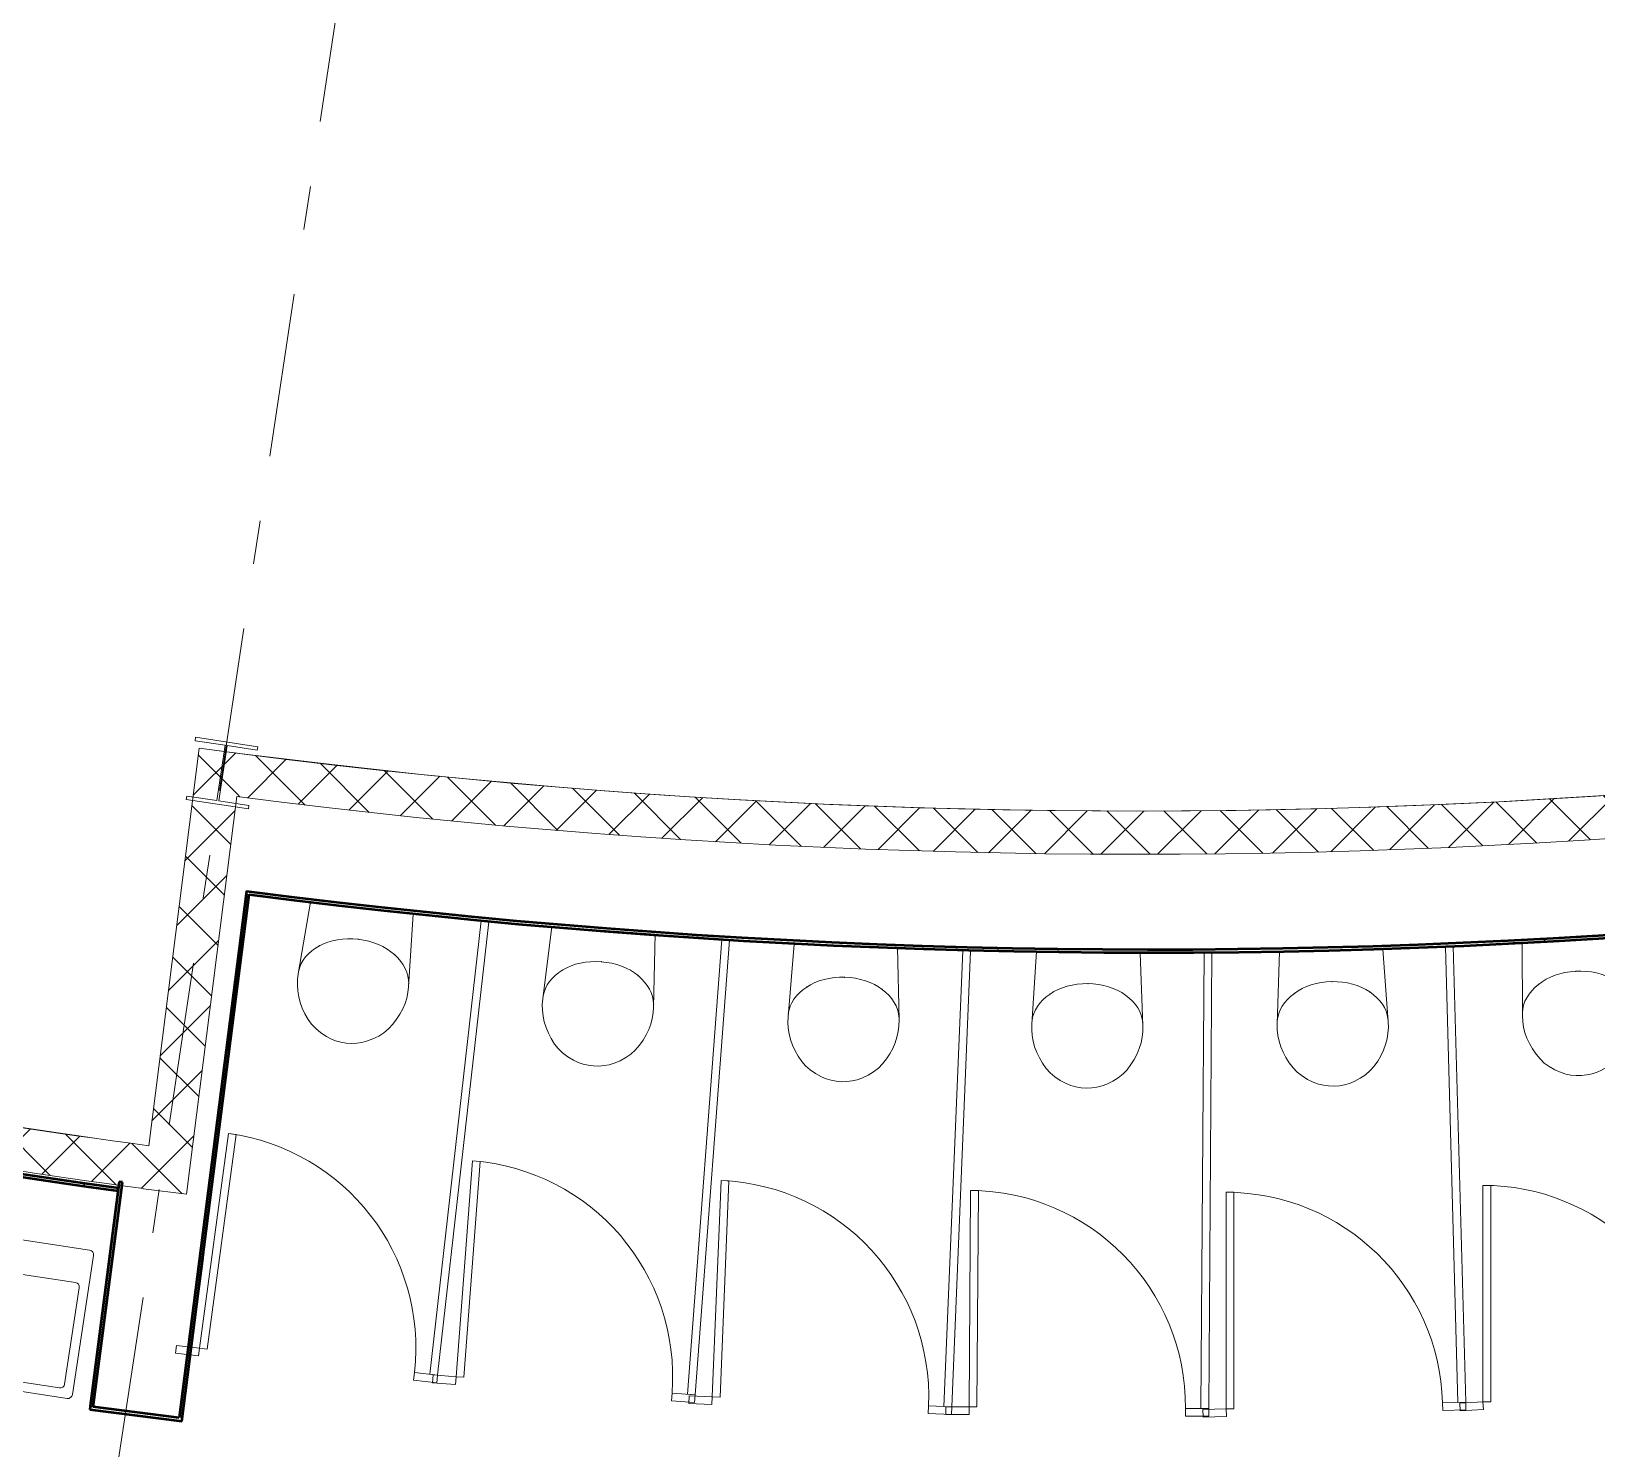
# Model space of a CAD drawing. Header units: millimetres. Extents: x -89663 to 74273, y -103666 to 18539.
# Drawn here: x -30380 to -25318, y -68555 to -63971 of the extents above; entities that cross this region are included whole.
import ezdxf
from ezdxf.enums import TextEntityAlignment as Align

# ---------------------------------------------------------------- set-up
doc = ezdxf.new("R2010")
doc.units = ezdxf.units.MM
doc.header["$MEASUREMENT"] = 0
doc.linetypes.add('Double Dashed', pattern=[1093.611073, 529.166651, -211.666656, 141.111112, -211.666656])
doc.linetypes.add('Hidden Line', pattern=[55, 45, -10])
for name, color, linetype in [('A-25-M_Wall_Ext', 7, 'Continuous'), ('A-25-M_Wall_Int', 7, 'Continuous'), ('COLUMN.IFC Import', 7, 'Continuous'), ('New_A-05-M_Gross_Int_Plant', 7, 'Continuous'), ('New_A-05-M_Gross_Int_WC_s', 7, 'Continuous'), ('New_A-15-MG_Structural_Grid_Phase_2', 7, 'Continuous'), ('New_A-25-M_Wall_Ext', 7, 'Continuous'), ('New_A-25-M_Wall_Int', 7, 'Continuous'), ('New_A-35-M_FFE_Sanitary', 7, 'Continuous')]:
    doc.layers.add(name, color=color, linetype=linetype)
for name, color, linetype, lineweight in [('A-25-M_Wall_Ext_Pen_No__87', 8, 'Continuous', 20), ('A-25-M_Wall_Int_Pen_No__1', 7, 'Continuous', 13), ('COLUMN.IFC Import_Pen_No__2', 8, 'Continuous', 15), ('New_A-25-M_Wall_Ext_Pen_No__87', 8, 'Continuous', 20), ('New_A-25-M_Wall_Int_Pen_No__1', 7, 'Continuous', 13), ('New_ArchiCAD Zone Stamps_Pen_No__6', 7, 'Continuous', 35), ('New_ArchiCAD Zone Stamps_Pen_No__9', 7, 'Continuous', 13)]:
    doc.layers.add(name, color=color, linetype=linetype, lineweight=lineweight)
for name, color, linetype, lineweight, true_color in [('A-25-M_Wall_Int_Pen_No__107', 7, 'Continuous', 15, 0xa6a6a6), ('New_A-05-M_Gross_Int_Plant_Pen_No__74', 7, 'Continuous', 20, 0x606060), ('New_A-05-M_Gross_Int_WC_s_Pen_No__74', 7, 'Continuous', 20, 0x606060), ('New_A-15-MG_Structural_Grid_Phase_2_Pen_No__222', 7, 'Continuous', 13, 0x65af33), ('New_A-25-M_Wall_Int_Pen_No__107', 7, 'Continuous', 15, 0xa6a6a6), ('New_A-35-M_FFE_Sanitary_Pen_No__211', 7, 'Continuous', 13, 0xebf6ff), ('New_A-35-M_FFE_Sanitary_Pen_No__27', 7, 'Continuous', 50, 0x2a2a2a), ('New_A-35-M_FFE_Sanitary_Pen_No__64', 7, 'Continuous', 20, 0x606060), ('New_A-35-M_FFE_Sanitary_Pen_No__75', 7, 'Continuous', 20, 0x606060)]:
    doc.layers.add(name, color=color, linetype=linetype, lineweight=lineweight, true_color=true_color)
doc.styles.add('GENERATED_STYLE_1', font='')
doc.styles.add('GENERATED_STYLE_3', font='')
doc.styles.add('GENERATED_STYLE_4', font='')
doc.styles.get('GENERATED_STYLE_1').set_extended_font_data('Arial', bold=True)
doc.styles.get('GENERATED_STYLE_3').set_extended_font_data('Arial')
doc.styles.get('GENERATED_STYLE_4').set_extended_font_data('Swis721 BT')
pattern_1 = [(45, (0, 0), (-91.92388, 91.92388), []), (135, (0, 0), (91.92388, 91.92388), [])]

# ---------------------------------------------------------------- blocks, each defined once
blk = doc.blocks.new('Female WC_INB 0163_41_1', base_point=(-32279.5, -69544.5))
at = {"layer": 'New_A-05-M_Gross_Int_WC_s_Pen_No__74', "linetype": 'Continuous'}
for p, q in [((-29683, -66762.2), (-29826.1, -67964.2)), ((-30191.4, -68428.4), (-30099.9, -67723)), ((-29826.1, -67964.2), (-29893.8, -68466.9)), ((-29893.8, -68466.9), (-30191.4, -68428.4))]:
    blk.add_line(p, q, dxfattribs=at)
for centre, radius, start, end in [((-26783.8, -43782.5), 24169.1, 246.43632, 262.11393), ((-26755.2, -44156.3), 22794.7, 262.62047, 286.10677)]:
    blk.add_arc(centre, radius, start, end, dxfattribs=at)
at = {"layer": 'New_ArchiCAD Zone Stamps_Pen_No__6'}
for tag, height, style, p in [('ROOM_NAME', 250, 'GENERATED_STYLE_1', (-32667.2, -68179)), ('zoneNameLine2', 250, 'GENERATED_STYLE_1', (-32855.7, -68611.2)), ('ROOM_NUMBER', 200, 'GENERATED_STYLE_3', (-33044.1, -69031.9)), ('measuredAreaCode', 200, 'GENERATED_STYLE_3', (-33201.1, -69392)), ('ROOM_HOLES_PRM', 200, 'GENERATED_STYLE_3', (-32893.7, -69526)), ('DUMMY_649', 200, 'GENERATED_STYLE_3', (-32404.4, -69739.4)), ('DUMMY_650', 133.3, 'GENERATED_STYLE_3', (-32125.1, -69845.9))]:
    blk.add_attdef(tag, text='', height=height, rotation=336.4404, dxfattribs=dict(at, style=style)).set_placement(p, align=Align.TOP_LEFT)
blk = doc.blocks.new('Plenum Tank Room_INB 0169_46_1', base_point=(-21529, -64782))
at = {"layer": 'New_A-05-M_Gross_Int_Plant_Pen_No__74', "linetype": 'Continuous'}
blk.add_line((-30000.1, -67575.3), (-29837, -66289.9), dxfattribs=at)
for centre, radius, start, end in [((-26805.6, -43770.5), 22722.5, 262.33332, 285.89974), ((-26966.9, -44624.5), 23150.3, 253.10427, 262.4714)]:
    blk.add_arc(centre, radius, start, end, dxfattribs=at)
at = {"layer": 'New_ArchiCAD Zone Stamps_Pen_No__9'}
for tag, height, style, p in [('ROOM_NAME', 250, 'GENERATED_STYLE_1', (-22524.9, -63151.3)), ('zoneNameLine2', 250, 'GENERATED_STYLE_1', (-22713.3, -63583.4)), ('ROOM_NUMBER', 200, 'GENERATED_STYLE_3', (-22901.8, -64004.1)), ('measuredAreaCode', 200, 'GENERATED_STYLE_3', (-23058.8, -64364.2)), ('DUMMY_649', 200, 'GENERATED_STYLE_3', (-22751.4, -64498.3)), ('DUMMY_650', 200, 'GENERATED_STYLE_3', (-22159.5, -64756.3)), ('DUMMY_651', 133.3, 'GENERATED_STYLE_3', (-21880.2, -64862.9))]:
    blk.add_attdef(tag, text='', height=height, rotation=336.4404, dxfattribs=dict(at, style=style)).set_placement(p, align=Align.TOP_LEFT)
blk = doc.blocks.new('Wall_55_1', base_point=(-38175.9, -69536.5))
at = {"layer": 'New_A-25-M_Wall_Ext_Pen_No__87', "linetype": 'Hidden Line'}
for radius in [28211.8, 28161.8]:
    blk.add_arc((-26758.9, -43792.8), radius, 246.08329, 336.44041, dxfattribs=at)
blk = doc.blocks.new('Wall_77_1', base_point=(-29715.7, -66446.4))
at = {"layer": 'New_A-25-M_Wall_Int_Pen_No__107', "linetype": 'Continuous'}
h = blk.add_hatch(dxfattribs=at)
h.set_pattern_fill('Concrete_Block_0001', color=256, style=0, pattern_type=2)
h.set_pattern_definition(pattern_1)
h.paths.add_polyline_path([(-29715.7, -66446.4, 0.205628), (-12375.5, -61501.8), (-12463.9, -61393.2, -0.20563), (-29698.1, -66307.5)])
at = {"layer": 'New_A-25-M_Wall_Int_Pen_No__1', "linetype": 'Continuous'}
for radius, start, end in [(22709.3, 262.6757, 309.15482), (22849.3, 262.67627, 286.03616)]:
    blk.add_arc((-26803, -43783.5), radius, start, end, dxfattribs=at)
blk = doc.blocks.new('Wall_79_1', base_point=(-29878.8, -67731.8))
at = {"layer": 'A-25-M_Wall_Int_Pen_No__107', "linetype": 'Continuous'}
h = blk.add_hatch(dxfattribs=at)
h.set_pattern_fill('Concrete_Block_0001', color=256, style=0, pattern_type=2)
h.set_pattern_definition(pattern_1)
h.paths.add_polyline_path([(-30000.1, -67575.3), (-30017.7, -67714.2), (-29878.8, -67731.8), (-29861.3, -67593.6, -0.001458)])
at = {"layer": 'New_A-25-M_Wall_Int_Pen_No__107', "linetype": 'Continuous'}
h = blk.add_hatch(dxfattribs=at)
h.set_pattern_fill('Concrete_Block_0001', color=256, style=0, pattern_type=2)
h.set_pattern_definition(pattern_1)
h.paths.add_polyline_path([(-29861.3, -67593.6), (-29698.1, -66307.5), (-29837, -66289.9), (-30000.1, -67575.3, 0.001458)])
at = {"layer": 'New_A-25-M_Wall_Int_Pen_No__1', "linetype": 'Continuous', "flags": 128}
for points in [[(-29837, -66289.9), (-30000.1, -67575.3)], [(-29698.1, -66307.5), (-29837, -66289.9)], [(-29878.8, -67731.8), (-29715.7, -66446.4)], [(-30017.7, -67714.2), (-29878.8, -67731.8)]]:
    blk.add_lwpolyline(points, dxfattribs=at)
blk = doc.blocks.new('Wall_94_1', base_point=(-36445.8, -65936.7))
at = {"layer": 'New_A-35-M_FFE_Sanitary_Pen_No__211', "linetype": 'Continuous'}
h = blk.add_hatch(dxfattribs=at)
h.set_pattern_fill('Plaster_0001', color=256, style=0, pattern_type=2)
h.set_pattern_definition([(164.29097, (0, 0), (46.89565, 166.7357), [0, -100]), (164.29097, (-71.58, -69.83), (46.89565, 166.7357), [0, -100])])
h.paths.add_polyline_path([(-36445.8, -65936.7, 0.06865), (-30099.8, -67721.6), (-30098.4, -67711.6, -0.06865), (-36441.8, -65927.5)])
at = {"layer": 'New_A-35-M_FFE_Sanitary_Pen_No__27', "linetype": 'Continuous', "flags": 128}
blk.add_lwpolyline([(-30099.8, -67721.6), (-30098.4, -67711.6)], dxfattribs=at)
at = {"layer": 'New_A-35-M_FFE_Sanitary_Pen_No__27', "linetype": 'Continuous'}
for radius in [24120, 24110]:
    blk.add_arc((-26803.5, -43827.8), radius, 246.43659, 262.14534, dxfattribs=at)
blk = doc.blocks.new('Wall_123_1', base_point=(-29685.5, -66761.4))
at = {"layer": 'New_A-35-M_FFE_Sanitary_Pen_No__211', "linetype": 'Continuous'}
h = blk.add_hatch(dxfattribs=at)
h.set_pattern_fill('Plaster_0001', color=256, style=0, pattern_type=2)
h.set_pattern_definition([(4.36058, (0, 0), (-13.16932, 172.7037), [0, -100]), (4.36058, (43.27, 90.15), (-13.16932, 172.7037), [0, -100])])
h.paths.add_polyline_path([(-29685.5, -66761.4, 0.10276), (-20440.5, -66058.5), (-20433.6, -66046.1, -0.102871), (-29684.2, -66751.5)])
at = {"layer": 'New_A-35-M_FFE_Sanitary_Pen_No__27', "linetype": 'Continuous', "flags": 128}
blk.add_lwpolyline([(-29684.2, -66751.5), (-29685.5, -66761.4)], dxfattribs=at)
at = {"layer": 'New_A-35-M_FFE_Sanitary_Pen_No__27', "linetype": 'Continuous'}
for radius, start, end in [(22784.7, 262.61373, 286.10747), (22794.7, 262.63886, 286.08231)]:
    blk.add_arc((-26755, -44155.9), radius, start, end, dxfattribs=at)
blk = doc.blocks.new('Wall_130_1', base_point=(-30095.7, -67691.7))
at = {"layer": 'New_A-35-M_FFE_Sanitary_Pen_No__211', "linetype": 'Continuous'}
h = blk.add_hatch(dxfattribs=at)
h.set_pattern_fill('Plaster_0001', color=256, style=0, pattern_type=2)
h.set_pattern_definition([(82.61457, (0, 0), (-171.76815, 22.2644), [0, -100]), (82.61457, (-79.46, 60.72), (-171.76815, 22.2644), [0, -100])])
h.paths.add_polyline_path([(-30095.7, -67691.7), (-30189.8, -68418.1), (-30179.9, -68419.4), (-30085.7, -67693)])
at = {"layer": 'New_A-35-M_FFE_Sanitary_Pen_No__27', "linetype": 'Continuous', "flags": 128}
for points in [[(-30095.7, -67691.7), (-30189.8, -68418.1)], [(-30179.9, -68419.4), (-30085.7, -67693)], [(-30085.7, -67693), (-30095.7, -67691.7)]]:
    blk.add_lwpolyline(points, dxfattribs=at)
blk = doc.blocks.new('Wall_131_1', base_point=(-30191.2, -68428))
at = {"layer": 'New_A-35-M_FFE_Sanitary_Pen_No__211', "linetype": 'Continuous'}
h = blk.add_hatch(dxfattribs=at)
h.set_pattern_fill('Plaster_0001', color=256, style=0, pattern_type=2)
h.set_pattern_definition([(172.63477, (0, 0), (22.2038, 171.776), [0, -100]), (172.63477, (-60.69, -79.48), (22.2038, 171.776), [0, -100])])
h.paths.add_polyline_path([(-30191.2, -68428), (-29893.6, -68466.5), (-29902.2, -68455.3), (-30189.9, -68418.1)])
at = {"layer": 'New_A-35-M_FFE_Sanitary_Pen_No__27', "linetype": 'Continuous', "flags": 128}
for points in [[(-30189.9, -68418.1), (-30191.2, -68428)], [(-30191.2, -68428), (-29893.6, -68466.5)], [(-30189.8, -68418.1), (-30189.9, -68418.1)], [(-29902.2, -68455.3), (-30179.9, -68419.4)]]:
    blk.add_lwpolyline(points, dxfattribs=at)
blk = doc.blocks.new('Wall_132_1', base_point=(-29893.6, -68466.5))
at = {"layer": 'New_A-35-M_FFE_Sanitary_Pen_No__211', "linetype": 'Continuous'}
h = blk.add_hatch(dxfattribs=at)
h.set_pattern_fill('Plaster_0001', color=256, style=0, pattern_type=2)
h.set_pattern_definition([(262.70758, (0, 0), (-171.80407, 21.9855), [0, -100]), (262.70758, (79.56, -60.59), (-171.80407, 21.9855), [0, -100])])
h.paths.add_polyline_path([(-29893.6, -68466.5), (-29675.6, -66762.7), (-29685.5, -66761.4), (-29902.2, -68455.3)])
at = {"layer": 'New_A-35-M_FFE_Sanitary_Pen_No__27', "linetype": 'Continuous', "flags": 128}
for points in [[(-29685.5, -66761.4), (-29902.2, -68455.3)], [(-29893.6, -68466.5), (-29675.6, -66762.7)]]:
    blk.add_lwpolyline(points, dxfattribs=at)
blk = doc.blocks.new('Wall_182_1', base_point=(-33695.1, -66775.6))
at = {"layer": 'A-25-M_Wall_Int_Pen_No__107', "linetype": 'Continuous'}
h = blk.add_hatch(dxfattribs=at)
h.set_pattern_fill('Concrete_Block_0001', color=256, style=0, pattern_type=2)
h.set_pattern_definition(pattern_1)
h.paths.add_polyline_path([(-33735.4, -66909.6, 0.039446), (-30017.7, -67714.2), (-30000.1, -67575.3, -0.039434), (-33695.1, -66775.6)])
at = {"layer": 'A-25-M_Wall_Int_Pen_No__1', "linetype": 'Continuous', "flags": 128}
blk.add_lwpolyline([(-33735.4, -66909.6), (-33695.1, -66775.6)], dxfattribs=at)
at = {"layer": 'A-25-M_Wall_Int_Pen_No__1', "linetype": 'Continuous'}
for radius, end in [(24004.8, 262.30432), (24144.8, 262.30701)]:
    blk.add_arc((-26785.6, -43786.6), radius, 253.27135, end, dxfattribs=at)
blk = doc.blocks.new('Wall_231_1', base_point=(-38294.6, -69816.9))
at = {"layer": 'A-25-M_Wall_Ext_Pen_No__87', "linetype": 'Hidden Line'}
for radius, start, end in [(28130.8, 246.16287, 336.76285), (28469.8, 246.15506, 336.76093)]:
    blk.add_arc((-26785.3, -43777.2), radius, start, end, dxfattribs=at)
blk = doc.blocks.new('Commercial Bath Stall 19')
at = {"layer": 'New_A-35-M_FFE_Sanitary_Pen_No__64', "linetype": 'Continuous'}
for p, q in [((850, 1500), (825, 1500)), ((825, 1500), (825, 25)), ((850, 25), (850, 1500)), ((90.5, 724.8), (75, 25)), ((115.5, 724.3), (90.5, 724.8)), ((100, 24.4), (115.5, 724.3)), ((75, 25), (0, 25)), ((0, 25), (0, 0)), ((0, 0), (75, 0)), ((75, 0), (75, 25)), ((75, 25), (100, 24.4)), ((850, 25), (775, 25)), ((775, 25), (775, 0)), ((775, 0), (850, 0)), ((825, 25), (850, 25)), ((850, 0), (850, 25))]:
    blk.add_line(p, q, dxfattribs=at)
blk.add_arc((75, 25), 700, 0, 88.7289, dxfattribs=at)
blk = doc.blocks.new('Commercial Bath Stall 19_6')
at = {"layer": 'New_A-35-M_FFE_Sanitary_Pen_No__64', "linetype": 'Continuous'}
for p, q in [((850, 1500), (825, 1500)), ((825, 1500), (825, 25)), ((850, 25), (850, 1500)), ((100, 725), (75, 725)), ((75, 725), (75, 25)), ((100, 25), (100, 725)), ((75, 25), (0, 25)), ((0, 25), (0, 0)), ((0, 0), (75, 0)), ((75, 0), (75, 25)), ((75, 25), (100, 25)), ((850, 25), (775, 25)), ((775, 25), (775, 0)), ((775, 0), (850, 0)), ((825, 25), (850, 25)), ((850, 0), (850, 25))]:
    blk.add_line(p, q, dxfattribs=at)
blk.add_arc((75, 25), 700, 0, 90, dxfattribs=at)
blk = doc.blocks.new('Commercial Bath Stall 19_7')
at = {"layer": 'New_A-35-M_FFE_Sanitary_Pen_No__64', "linetype": 'Continuous'}
for p, q in [((850, 1500), (825, 1500)), ((825, 1500), (825, 25)), ((850, 25), (850, 1500)), ((94.2, 724.7), (75, 25)), ((119.2, 724.1), (94.2, 724.7)), ((100, 24.3), (119.2, 724.1)), ((75, 25), (0, 25)), ((0, 25), (0, 0)), ((0, 0), (75, 0)), ((75, 0), (75, 25)), ((75, 25), (100, 24.3)), ((850, 25), (775, 25)), ((775, 25), (775, 0)), ((775, 0), (850, 0)), ((825, 25), (850, 25)), ((850, 0), (850, 25))]:
    blk.add_line(p, q, dxfattribs=at)
blk.add_arc((75, 25), 700, 0, 88.4314, dxfattribs=at)
blk = doc.blocks.new('Commercial Bath Stall 19_8')
at = {"layer": 'New_A-35-M_FFE_Sanitary_Pen_No__64', "linetype": 'Continuous'}
for p, q in [((850, 1500), (825, 1500)), ((825, 1500), (825, 25)), ((850, 25), (850, 1500)), ((118.1, 723.7), (75, 25)), ((100, 23.5), (143, 722.1)), ((143, 722.1), (118.1, 723.7)), ((75, 25), (0, 25)), ((0, 25), (0, 0)), ((0, 0), (75, 0)), ((75, 0), (75, 25)), ((75, 25), (100, 23.5)), ((850, 25), (775, 25)), ((775, 25), (775, 0)), ((775, 0), (850, 0)), ((825, 25), (850, 25)), ((850, 0), (850, 25))]:
    blk.add_line(p, q, dxfattribs=at)
blk.add_arc((75, 25), 700, 0, 86.4734, dxfattribs=at)
blk = doc.blocks.new('WC 19')
at = {"layer": 'New_A-35-M_FFE_Sanitary_Pen_No__75', "linetype": 'Continuous'}
for p, q in [((-167.5, 0), (-179.5, -235)), ((167.5, 0), (-167.5, 0)), ((179.5, -235), (167.5, 0)), ((-179.5, -235), (-179.7, -253.5)), ((179.7, -253.5), (179.5, -235)), ((-179.7, -253.5), (-178, -272)), ((-178, -272), (-174.6, -290.3)), ((-174.6, -290.3), (-169.3, -308.5)), ((169.3, -308.5), (174.6, -290.3)), ((174.6, -290.3), (178, -272)), ((178, -272), (179.7, -253.5)), ((-169.3, -308.5), (-162.3, -326.5)), ((-162.3, -326.5), (-153.5, -344.1)), ((-153.5, -344.1), (-143, -361.3)), ((143, -361.3), (153.5, -344.1)), ((153.5, -344.1), (162.3, -326.5)), ((162.3, -326.5), (169.3, -308.5)), ((-143, -361.3), (-130.8, -378)), ((-130.8, -378), (-117.9, -391.8)), ((-117.9, -391.8), (-102.6, -404.5)), ((-102.6, -404.5), (-85.1, -415.9)), ((85.1, -415.9), (102.6, -404.5)), ((102.6, -404.5), (117.9, -391.8)), ((117.9, -391.8), (130.8, -378)), ((130.8, -378), (143, -361.3)), ((-85.1, -415.9), (-65.5, -425.9)), ((-65.5, -425.9), (-50.5, -431.6)), ((-50.5, -431.6), (-34.3, -435.8)), ((-34.3, -435.8), (-17.3, -438.4)), ((-17.3, -438.4), (0, -439.3)), ((0, -439.3), (17.3, -438.4)), ((17.3, -438.4), (34.3, -435.8)), ((34.3, -435.8), (50.5, -431.6)), ((50.5, -431.6), (65.5, -425.9)), ((65.5, -425.9), (85.1, -415.9))]:
    blk.add_line(p, q, dxfattribs=at)
for centre, major_axis, start_param, end_param in [((38, -232.5), (-217.3, 0), 5.540146, 6.22922), ((0, -207.4), (-163.2, 0), 4.712389, 5.557143), ((0, -207.4), (-163.2, 0), 3.867635, 4.712389), ((-38, -232.5), (-217.3, 0), 3.195558, 3.884632)]:
    blk.add_ellipse(centre, major_axis=major_axis, ratio=0.649599, start_param=start_param, end_param=end_param, dxfattribs=at)
for p in [(-122, -137), (0, -101.4), (122, -137), (-179, -224.9)]:
    blk.add_point(p, dxfattribs=at)
blk = doc.blocks.new('Standard grid marker_8')
at = {"layer": 'New_A-15-MG_Structural_Grid_Phase_2_Pen_No__222', "linetype": 'Double Dashed'}
blk.add_line((2590.6, 0), (19605, 0), dxfattribs=at)
at = {"layer": 'New_A-15-MG_Structural_Grid_Phase_2_Pen_No__222', "style": 'GENERATED_STYLE_4'}
for tag, p in [('AC_MarkerText_1_0', (-500, 43.4)), ('AC_MarkerText_1_1', (22695.6, 43.4))]:
    blk.add_attdef(tag, text='', height=350, rotation=255.0108, dxfattribs=at).set_placement(p, align=Align.MIDDLE_CENTER)
blk = doc.blocks.new('Standard grid marker_24')
at = {"layer": 'New_A-15-MG_Structural_Grid_Phase_2_Pen_No__222', "linetype": 'Double Dashed'}
blk.add_arc((0, 0), 27977.6, 0, 90.63597, dxfattribs=at)
at = {"layer": 'New_A-15-MG_Structural_Grid_Phase_2_Pen_No__222', "style": 'GENERATED_STYLE_4'}
blk.add_attdef('AC_MarkerText_1', text='', height=350, rotation=90.3066, dxfattribs=at).set_placement((-1326.2, 28008), align=Align.MIDDLE_CENTER)
blk = doc.blocks.new('Column 15')
at = {"layer": 'COLUMN.IFC Import_Pen_No__2', "linetype": 'Continuous'}
for p, q in [((-101.8, 101.6), (101.8, 101.6)), ((-101.8, 90.6), (-101.8, 101.6)), ((101.8, 101.6), (101.8, 90.6)), ((-3.6, 90.6), (-101.8, 90.6)), ((-3.6, -90.6), (-3.6, 90.6)), ((3.6, 90.6), (3.6, -90.6)), ((101.8, 90.6), (3.6, 90.6)), ((-101.8, -90.6), (-3.6, -90.6)), ((-101.8, -101.6), (-101.8, -90.6)), ((3.6, -90.6), (101.8, -90.6)), ((101.8, -90.6), (101.8, -101.6)), ((101.8, -101.6), (-101.8, -101.6))]:
    blk.add_line(p, q, dxfattribs=at)
blk = doc.blocks.new('Basin 19')
at = {"layer": 'New_A-35-M_FFE_Sanitary_Pen_No__64', "linetype": 'Continuous'}
for p, q in [((-267.5, 0), (267.5, 0)), ((-282.5, -470), (-282.5, -15)), ((282.5, -15), (282.5, -470)), ((-252.5, -440), (-252.5, -125)), ((-237.5, -110), (237.5, -110)), ((252.5, -125), (252.5, -440)), ((237.5, -455), (-237.5, -455)), ((267.5, -485), (-267.5, -485))]:
    blk.add_line(p, q, dxfattribs=at)
for centre, start, end in [((-267.5, -15), 90, 180), ((267.5, -15), 0, 90), ((-237.5, -125), 90, 180), ((237.5, -125), 0, 90), ((-237.5, -440), 180, 270), ((237.5, -440), 270, 0), ((-267.5, -470), 180, 270), ((267.5, -470), 270, 0)]:
    blk.add_arc(centre, 15, start, end, dxfattribs=at)

msp = doc.modelspace()

# ---------------------------------------------------------------- block references
at = {"layer": 'A-25-M_Wall_Ext', "color": 250, "lineweight": 50, "true_color": 0x2a2a2a}
msp.add_blockref('Wall_231_1', (-38294.6, -69816.9), dxfattribs=at)
at = {"layer": 'A-25-M_Wall_Int', "color": 250, "lineweight": 50, "true_color": 0x2a2a2a}
msp.add_blockref('Wall_182_1', (-33695.1, -66775.6), dxfattribs=at)
at = {"layer": 'COLUMN.IFC Import', "linetype": 'Continuous', "zscale": 1000, "rotation": 351.4294115928189}
msp.add_blockref('Column 15', (-29763.5, -66370.2), dxfattribs=at)
at = {"layer": 'New_A-05-M_Gross_Int_Plant', "linetype": 'Continuous'}
msp.add_blockref('Plenum Tank Room_INB 0169_46_1', (-21529, -64782), dxfattribs=at)
at = {"layer": 'New_A-05-M_Gross_Int_WC_s', "linetype": 'Continuous'}
msp.add_blockref('Female WC_INB 0163_41_1', (-32279.5, -69544.5), dxfattribs=at)
at = {"layer": 'New_A-15-MG_Structural_Grid_Phase_2', "color": 8, "linetype": 'Continuous', "lineweight": 15, "zscale": 1000}
for name, p, rotation in [('Standard grid marker_24', (-26783.5, -43781.2), 246.1337837427074), ('Standard grid marker_8', (-30646.7, -72232.1), 81.4296153646693)]:
    msp.add_blockref(name, p, dxfattribs=dict(at, rotation=rotation))
at = {"layer": 'New_A-25-M_Wall_Ext', "color": 250, "lineweight": 50, "true_color": 0x2a2a2a}
msp.add_blockref('Wall_55_1', (-38175.9, -69536.5), dxfattribs=at)
at = {"layer": 'New_A-25-M_Wall_Int', "color": 250, "lineweight": 50, "true_color": 0x2a2a2a}
for name, p in [('Wall_77_1', (-29715.7, -66446.4)), ('Wall_79_1', (-29878.8, -67731.8))]:
    msp.add_blockref(name, p, dxfattribs=at)
at = {"layer": 'New_A-35-M_FFE_Sanitary', "color": 250, "lineweight": 50, "true_color": 0x2a2a2a}
for name, p in [('Wall_94_1', (-36445.8, -65936.7)), ('Wall_123_1', (-29685.5, -66761.4)), ('Wall_132_1', (-29893.6, -68466.5)), ('Wall_130_1', (-30095.7, -67691.7)), ('Wall_131_1', (-30191.2, -68428))]:
    msp.add_blockref(name, p, dxfattribs=at)
at = {"layer": 'New_A-35-M_FFE_Sanitary', "linetype": 'Continuous', "zscale": 1000}
for p, xscale, rotation in [((-29311.1, -66806.8), -0.9999999999999999, 353.2933830074265), ((-28529.6, -66879.2), -1, 355.7624751767786), ((-27746.2, -66929), -1, 358.2438078948812), ((-25392.1, -66909.8), -1, 3.310868126873364), ((-26961.5, -66949.6), -1, 359.1309684937466), ((-26176.4, -66943.2), -0.9999999999999998, 1.189109597787329)]:
    msp.add_blockref('WC 19', p, dxfattribs=dict(at, xscale=xscale, rotation=rotation))
at = {"layer": 'New_A-35-M_FFE_Sanitary', "color": 251, "linetype": 'Continuous', "lineweight": 20, "true_color": 0x606060, "zscale": 1000, "rotation": 351.3729487023635}
msp.add_blockref('Basin 19', (-30456, -67872.9), dxfattribs=at)
at = {"layer": 'New_A-35-M_FFE_Sanitary_Pen_No__64', "linetype": 'Continuous', "zscale": 1000}
for name, p, rotation in [('Commercial Bath Stall 19', (-29913.8, -68245.8), 353.5236326340038), ('Commercial Bath Stall 19_6', (-29082.8, -68341.5), 355.6681063543224), ('Commercial Bath Stall 19_6', (-28253.9, -68409.2), 357.624455898875), ('Commercial Bath Stall 19_8', (-25758.9, -68433), 3.526620926893482), ('Commercial Bath Stall 19_6', (-27422.6, -68444.2), 359.5935032634505), ('Commercial Bath Stall 19_7', (-26590.4, -68452.9), 1.568604461261577)]:
    msp.add_blockref(name, p, dxfattribs=dict(at, rotation=rotation))

doc.saveas('drawing.dxf')
